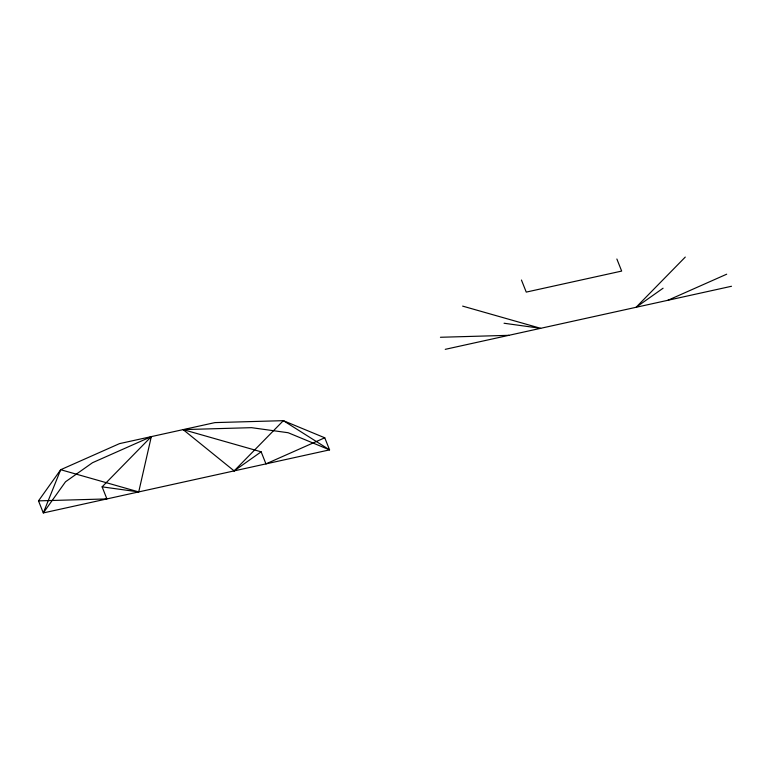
<?xml version="1.0" encoding="UTF-8"?>
<svg xmlns="http://www.w3.org/2000/svg" width="770" height="770" viewBox="0 0 770 770"><rect width="100%" height="100%" fill="white"/><g stroke="black" fill="none" stroke-linecap="round" stroke-linejoin="round"><path stroke-width="1.16" d="M138.725 491.914L151.315 436.619L92.506 462.712L65.508 481.789L43.303 512.935L38.5 500.866L60.695 469.719L119.514 443.626L214.926 422.605L283.35 420.661L324.757 437.793L329.57 449.873L43.303 512.935L60.695 469.719L138.725 491.914L102.112 486.852L106.915 498.922L38.5 500.866M102.112 486.852L151.315 436.619M234.147 470.894L283.35 420.661L329.57 449.873L288.153 432.73L251.54 427.668L183.125 429.612L234.147 470.894L261.146 451.817L265.948 463.887L324.757 437.793M685.281 257.065L636.078 307.288L663.086 288.211M667.888 300.281L726.697 274.197M445.243 349.339L731.5 286.267M440.43 337.27L508.854 335.325M504.052 323.246L540.656 328.318L462.635 306.114M183.125 429.612L261.146 451.817M616.866 259.009L621.669 271.079L526.247 292.1L521.444 280.03"/></g></svg>
